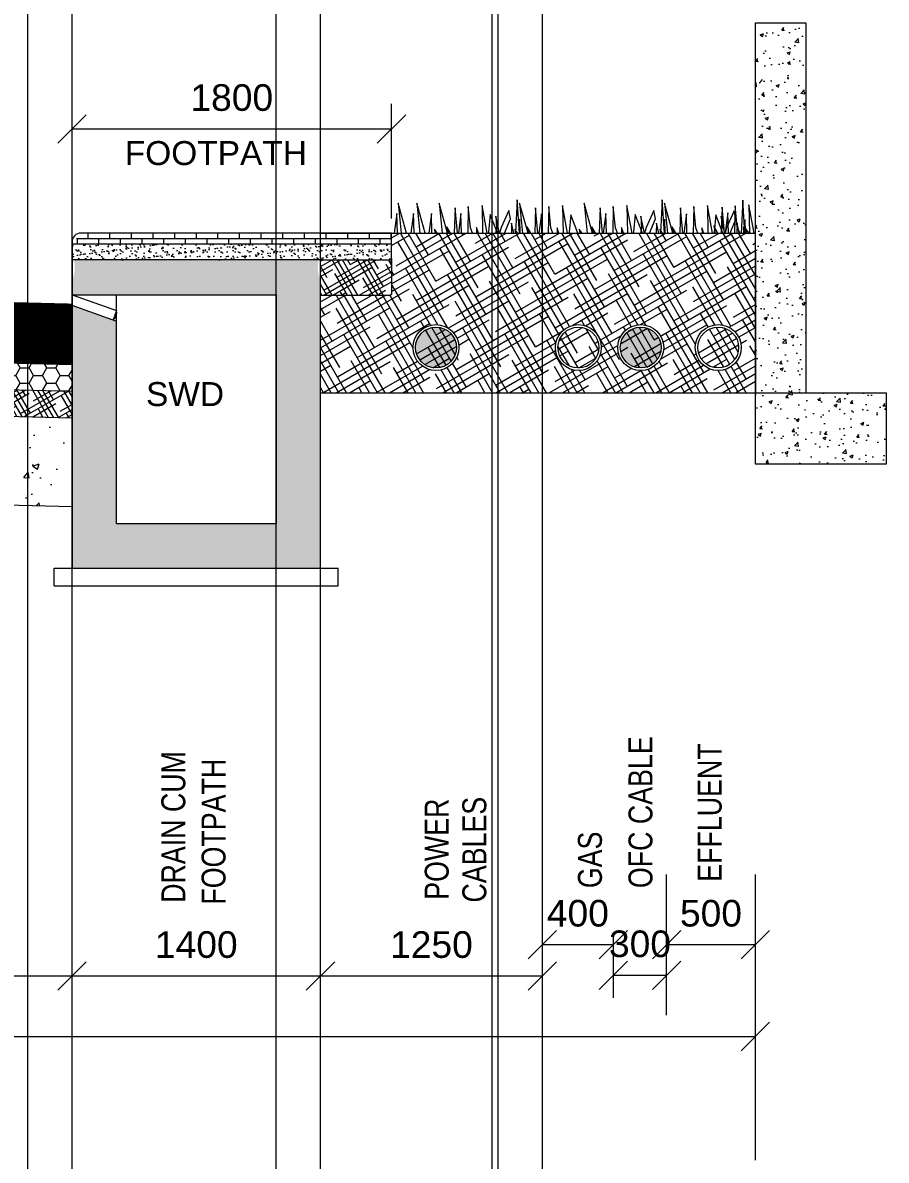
# Model space of a CAD drawing. Header units: inches. Extents: x 1863003 to 1881330, y 133141 to 515800.
# Drawn here: x 1875615 to 1880480, y 507356 to 513764 of the extents above; entities that cross this region are included whole.
import ezdxf

# ---------------------------------------------------------------- set-up
doc = ezdxf.new("R2010")
doc.units = ezdxf.units.IN
doc.header["$MEASUREMENT"] = 0
doc.layers.get('0').update_dxf_attribs({"color": 4, "linetype": 'ELEC_LINE', "lineweight": 13})
doc.layers.get('Defpoints').update_dxf_attribs({"lineweight": 13})
for name, color, linetype, lineweight in [('DIM', 7, 'Continuous', 13), ('DIMEN', 7, 'Continuous', 13), ('HATCH', 252, 'Continuous', 13)]:
    doc.layers.add(name, color=color, linetype=linetype, lineweight=lineweight)
doc.styles.add('ARIAL', font='arial.ttf')
doc.styles.get("Standard").update_dxf_attribs({"font": 'romans.shx'})
doc.linetypes.add('ELEC_LINE', pattern='A,12.7,-5.08,["EL",Standard,S=2.54,R=0,X=-2.54,Y=-1.27],-5.08', length=22.86)
doc.dimstyles.get("Standard").update_dxf_attribs({"dimtxt": 180, "dimasz": 160, "dimexe": 50, "dimexo": 50, "dimgap": 100, "dimtad": 1, "dimdec": 0, "dimzin": 0, "dimdsep": 46, "dimtxsty": 'ARIAL', "dimcen": 0.09, "dimclrd": 256, "dimclre": 256, "dimclrt": 256, "dimadec": 0, "dimazin": 0, "dimtm": 1e-09, "dimtfac": 1, "dimtdec": 0, "dimtofl": 0, "dimtmove": 0, "dimatfit": 3, "dimfxl": 0, "dimtolj": 1, "dimtzin": 0, "dimlwd": 9, "dimlwe": -1, "dimarcsym": 0})

# ---------------------------------------------------------------- blocks, each defined once
blk = doc.blocks.new('_Oblique')
at = {"color": 0, "linetype": 'ByBlock', "lineweight": -2}
blk.add_line((-0.5, -0.5), (0.5, 0.5), dxfattribs=at)
blk = doc.blocks.new('*D5')
at = {"layer": 'Defpoints', "color": 0, "ltscale": 0.02}
for p in [(1878942.303417261, 508397.9752696853), (1878942.303417261, 508221.3381619091), (1879242.303417261, 508221.3381619091)]:
    blk.add_point(p, dxfattribs=at)
at = {"layer": 'DIMEN', "ltscale": 0.02}
for p, q in [((1878942.303417261, 508271.3381619091), (1878942.303417261, 508447.9752696853)), ((1879242.303417261, 508271.3381619091), (1879242.303417261, 508447.9752696853))]:
    blk.add_line(p, q, dxfattribs=at)
at = {"layer": 'DIMEN', "lineweight": 9, "ltscale": 0.02}
blk.add_line((1879242.303417261, 508397.9752696853), (1878942.303417261, 508397.9752696853), dxfattribs=at)
at = {"layer": 'DIMEN', "lineweight": 9, "ltscale": 0.02, "xscale": 160, "yscale": 160, "zscale": 160, "rotation": 180}
blk.add_blockref('_Oblique', (1878942.303417261, 508397.9752696853), dxfattribs=at)
at = {"layer": 'DIMEN', "lineweight": 9, "ltscale": 0.02, "xscale": 160, "yscale": 160, "zscale": 160}
blk.add_blockref('_Oblique', (1879242.303417261, 508397.9752696853), dxfattribs=at)
at = {"layer": 'DIMEN', "ltscale": 0.02, "insert": (1879092.303417261, 508574.6123774616), "char_height": 150, "attachment_point": 5, "style": 'ARIAL'}
blk.add_mtext('\\A1;300', dxfattribs=at)
blk = doc.blocks.new('*D6')
at = {"layer": 'Defpoints', "color": 0, "ltscale": 0.02}
for p in [(1875892.303417261, 508393.672519862), (1875892.303417261, 508393.672519862), (1877292.303417261, 508393.672519862)]:
    blk.add_point(p, dxfattribs=at)
at = {"layer": 'DIMEN', "lineweight": 9, "ltscale": 0.02}
blk.add_line((1877292.303417261, 508393.672519862), (1875892.303417261, 508393.672519862), dxfattribs=at)
at = {"layer": 'DIMEN', "lineweight": 9, "ltscale": 0.02, "xscale": 160, "yscale": 160, "zscale": 160, "rotation": 180}
blk.add_blockref('_Oblique', (1875892.303417261, 508393.672519862), dxfattribs=at)
at = {"layer": 'DIMEN', "lineweight": 9, "ltscale": 0.02, "xscale": 160, "yscale": 160, "zscale": 160}
blk.add_blockref('_Oblique', (1877292.303417261, 508393.672519862), dxfattribs=at)
at = {"layer": 'DIMEN', "ltscale": 0.02, "insert": (1876592.303417261, 508570.2584680202), "char_height": 150, "attachment_point": 5, "style": 'ARIAL'}
blk.add_mtext('\\A1;1400', dxfattribs=at)
blk = doc.blocks.new('*D7')
at = {"layer": 'Defpoints', "color": 0, "ltscale": 0.02}
for p in [(1868892.303417261, 508393.672519862), (1868892.303417261, 508393.672519862), (1875892.303417261, 508393.672519862)]:
    blk.add_point(p, dxfattribs=at)
at = {"layer": 'DIMEN', "lineweight": 9, "ltscale": 0.02}
blk.add_line((1875892.303417261, 508393.672519862), (1868892.303417261, 508393.672519862), dxfattribs=at)
at = {"layer": 'DIMEN', "lineweight": 9, "ltscale": 0.02, "xscale": 160, "yscale": 160, "zscale": 160, "rotation": 180}
blk.add_blockref('_Oblique', (1868892.303417261, 508393.672519862), dxfattribs=at)
at = {"layer": 'DIMEN', "lineweight": 9, "ltscale": 0.02, "xscale": 160, "yscale": 160, "zscale": 160}
blk.add_blockref('_Oblique', (1875892.303417261, 508393.672519862), dxfattribs=at)
at = {"layer": 'DIMEN', "ltscale": 0.02, "insert": (1872392.303417261, 508570.2584680202), "char_height": 150, "attachment_point": 5, "style": 'ARIAL'}
blk.add_mtext('\\A1;7000', dxfattribs=at)
blk = doc.blocks.new('*D9')
at = {"layer": 'Defpoints', "color": 0, "ltscale": 0.02}
for p in [(1879742.303417261, 508053.3929292508), (1863742.303417261, 507875.7837887324), (1879742.303417261, 507875.7837887324)]:
    blk.add_point(p, dxfattribs=at)
at = {"layer": 'DIMEN', "ltscale": 0.02}
for p, q in [((1863742.303417261, 507925.7837887324), (1863742.303417261, 508103.3929292508)), ((1879742.303417261, 507925.7837887324), (1879742.303417261, 508103.3929292508))]:
    blk.add_line(p, q, dxfattribs=at)
at = {"layer": 'DIMEN', "lineweight": 9, "ltscale": 0.02}
blk.add_line((1863742.303417261, 508053.3929292508), (1879742.303417261, 508053.3929292508), dxfattribs=at)
at = {"layer": 'DIMEN', "lineweight": 9, "ltscale": 0.02, "xscale": 160, "yscale": 160, "zscale": 160, "rotation": 180}
blk.add_blockref('_Oblique', (1863742.303417261, 508053.3929292508), dxfattribs=at)
at = {"layer": 'DIMEN', "lineweight": 9, "ltscale": 0.02, "xscale": 160, "yscale": 160, "zscale": 160}
blk.add_blockref('_Oblique', (1879742.303417261, 508053.3929292508), dxfattribs=at)
at = {"layer": 'DIMEN', "ltscale": 0.02, "insert": (1872392.303417261, 508231.0020697692), "char_height": 150, "attachment_point": 5, "style": 'ARIAL'}
blk.add_mtext('\\A1;16000 ROW', dxfattribs=at)
blk = doc.blocks.new('*D12')
at = {"layer": 'Defpoints', "color": 0, "ltscale": 0.02}
for p in [(1878542.303417261, 508570.2584680202), (1878542.303417261, 508393.672519862), (1878942.303417261, 508393.672519862)]:
    blk.add_point(p, dxfattribs=at)
at = {"layer": 'DIMEN', "ltscale": 0.02}
for p, q in [((1878542.303417261, 508443.672519862), (1878542.303417261, 508620.2584680202)), ((1878942.303417261, 508443.672519862), (1878942.303417261, 508620.2584680202))]:
    blk.add_line(p, q, dxfattribs=at)
at = {"layer": 'DIMEN', "lineweight": 9, "ltscale": 0.02}
blk.add_line((1878942.303417261, 508570.2584680202), (1878542.303417261, 508570.2584680202), dxfattribs=at)
at = {"layer": 'DIMEN', "lineweight": 9, "ltscale": 0.02, "xscale": 160, "yscale": 160, "zscale": 160, "rotation": 180}
blk.add_blockref('_Oblique', (1878542.303417261, 508570.2584680202), dxfattribs=at)
at = {"layer": 'DIMEN', "lineweight": 9, "ltscale": 0.02, "xscale": 160, "yscale": 160, "zscale": 160}
blk.add_blockref('_Oblique', (1878942.303417261, 508570.2584680202), dxfattribs=at)
at = {"layer": 'DIMEN', "ltscale": 0.02, "insert": (1878742.303417261, 508746.8444161784), "char_height": 150, "attachment_point": 5, "style": 'ARIAL'}
blk.add_mtext('\\A1;400', dxfattribs=at)
blk = doc.blocks.new('*D13')
at = {"layer": 'Defpoints', "color": 0, "ltscale": 0.02}
for p in [(1877292.303417261, 508393.672519862), (1877292.303417261, 508393.672519862), (1878542.303417261, 508393.672519862)]:
    blk.add_point(p, dxfattribs=at)
at = {"layer": 'DIMEN', "lineweight": 9, "ltscale": 0.02}
blk.add_line((1878542.303417261, 508393.672519862), (1877292.303417261, 508393.672519862), dxfattribs=at)
at = {"layer": 'DIMEN', "lineweight": 9, "ltscale": 0.02, "xscale": 160, "yscale": 160, "zscale": 160, "rotation": 180}
blk.add_blockref('_Oblique', (1877292.303417261, 508393.672519862), dxfattribs=at)
at = {"layer": 'DIMEN', "lineweight": 9, "ltscale": 0.02, "xscale": 160, "yscale": 160, "zscale": 160}
blk.add_blockref('_Oblique', (1878542.303417261, 508393.672519862), dxfattribs=at)
at = {"layer": 'DIMEN', "ltscale": 0.02, "insert": (1877917.303417261, 508570.2584680202), "char_height": 150, "attachment_point": 5, "style": 'ARIAL'}
blk.add_mtext('\\A1;1250', dxfattribs=at)
blk = doc.blocks.new('*D15')
at = {"layer": 'Defpoints', "color": 0, "ltscale": 0.02}
for p in [(1879242.303417261, 508570.2584680202), (1879242.303417261, 508393.672519862), (1879742.303417261, 508393.672519862)]:
    blk.add_point(p, dxfattribs=at)
at = {"layer": 'DIMEN', "ltscale": 0.02}
for p, q in [((1879242.303417261, 508443.672519862), (1879242.303417261, 508620.2584680202)), ((1879742.303417261, 508443.672519862), (1879742.303417261, 508620.2584680202))]:
    blk.add_line(p, q, dxfattribs=at)
at = {"layer": 'DIMEN', "lineweight": 9, "ltscale": 0.02}
blk.add_line((1879742.303417261, 508570.2584680202), (1879242.303417261, 508570.2584680202), dxfattribs=at)
at = {"layer": 'DIMEN', "lineweight": 9, "ltscale": 0.02, "xscale": 160, "yscale": 160, "zscale": 160, "rotation": 180}
blk.add_blockref('_Oblique', (1879242.303417261, 508570.2584680202), dxfattribs=at)
at = {"layer": 'DIMEN', "lineweight": 9, "ltscale": 0.02, "xscale": 160, "yscale": 160, "zscale": 160}
blk.add_blockref('_Oblique', (1879742.303417261, 508570.2584680202), dxfattribs=at)
at = {"layer": 'DIMEN', "ltscale": 0.02, "insert": (1879492.303417261, 508746.8444161784), "char_height": 150, "attachment_point": 5, "style": 'ARIAL'}
blk.add_mtext('\\A1;500', dxfattribs=at)
blk = doc.blocks.new('*D299')
at = {"layer": 'Defpoints', "color": 0, "ltscale": 0.02}
for p in [(1875892.303417261, 513165.2333109918), (1875892.303417261, 513064.5836948311), (1877692.303417261, 513064.5836948311)]:
    blk.add_point(p, dxfattribs=at)
at = {"layer": 'DIMEN', "ltscale": 0.02}
for p, q in [((1875892.303417261, 513114.5836948311), (1875892.303417261, 513215.2333109918)), ((1877692.303417261, 513114.5836948311), (1877692.303417261, 513215.2333109918))]:
    blk.add_line(p, q, dxfattribs=at)
at = {"layer": 'DIMEN', "lineweight": 9, "ltscale": 0.02}
blk.add_line((1877692.303417261, 513165.2333109918), (1875892.303417261, 513165.2333109918), dxfattribs=at)
at = {"layer": 'DIMEN', "lineweight": 9, "ltscale": 0.02, "xscale": 160, "yscale": 160, "zscale": 160, "rotation": 180}
blk.add_blockref('_Oblique', (1875892.303417261, 513165.2333109918), dxfattribs=at)
at = {"layer": 'DIMEN', "lineweight": 9, "ltscale": 0.02, "xscale": 160, "yscale": 160, "zscale": 160}
blk.add_blockref('_Oblique', (1877692.303417261, 513165.2333109918), dxfattribs=at)
at = {"layer": 'DIMEN', "ltscale": 0.02, "insert": (1876792.303417261, 513341.81925915), "char_height": 150, "attachment_point": 5, "style": 'ARIAL'}
blk.add_mtext('\\A1;1800', dxfattribs=at)

msp = doc.modelspace()

# ---------------------------------------------------------------- hatches: boundary and pattern name
at = {"layer": 'DIM', "linetype": 'Continuous'}
h = msp.add_hatch(dxfattribs=at)
h.set_pattern_fill('AR-CONC')
h.set_pattern_definition([(49.99999999999999, (250, 150), (182.184668996004, -15.93908553890309), [19.05, -209.55]), (355, (250, 150), (-35.24342142496934, 191.0568452390351), [15.24, -167.64058417]), (100.4514447, (265.1820070000831, 148.6717465000111), (146.9412470903533, 175.1177519121951), [16.19000879999999, -178.0902445999999]), (46.18420000000001, (250, 200.7999999999884), (271.0790408921299, -42.04232793272715), [28.575, -314.325]), (96.63555760999992, (272.5899000000209, 197.2964999999967), (237.404134051503, 247.4261245977215), [24.28502314, -267.13560816]), (351.1841511700001, (250, 200.7999999999884), (237.404134064977, 247.4261245855326), [22.85996707, -251.45973192]), (21, (275.3999999999069, 188.0999999999767), (151.6143912691325, -102.2651981870876), [19.05, -209.55]), (326.0000000000001, (275.3999999999069, 188.0999999999767), (61.80202834764707, 184.1879661223193), [15.24, -167.64]), (71.45144499999999, (288.0345326000825, 179.5779000999755), (213.4164192787161, 81.92276888590524), [16.1900088, -178.0899376]), (37.50000000000001, (250, 150), (3.088603250591817, 84.55503887315311), [0, -165.608, 0, -170.18, 0, -168.275]), (7.499999999999999, (250, 150), (66.81966251030575, 100.1805748181195), [0, -97.02799999999999, 0, -161.798, 0, -64.135]), (327.5, (193.3580000000075, 150), (135.5905951668714, -5.728743992673444), [0, -63.5, 0, -198.12, 0, -262.89]), (317.5, (167.9580000001006, 150), (148.129181386018, 25.42649103333303), [0, -82.55, 0, -131.572, 0, -186.69])])
h.paths.add_polyline_path([(1880026.77256499, 513764.1434997914), (1879742.303417261, 513764.1434997914), (1879742.303417261, 512635.4105826352), (1879748.777303586, 512705.7208952056), (1879742.303417261, 512483.6611434369), (1879742.303417261, 511680.1554934271), (1880026.77256499, 511680.1554934271)])
h.paths.add_polyline_path([(1880479.828695668, 511680.1554934271), (1879742.303417261, 511680.1554934271), (1879742.303417261, 511277.7332977462), (1880479.828695668, 511277.7332977462)])
h = msp.add_hatch(dxfattribs=at)
h.set_pattern_fill('AR-BRSTD', scale=0.6)
h.set_pattern_definition([(0, (0, 257.6104817728628), (0, 40.64508), []), (90, (0, 257.6104817728628), (-60.95999999999999, 40.64508), [40.64508, -40.64508])])
h.paths.add_polyline_path([(1875892.303417261, 512519.2480291345), (1875942.303417261, 512579.2480291345), (1877692.303417261, 512579.2480291345), (1877692.303417261, 512519.2480291345)])
at = {"layer": 'DIM', "linetype": 'Continuous', "ltscale": 0.02}
h = msp.add_hatch(dxfattribs=at)
h.set_pattern_fill('HOUND', color=31, scale=600, angle=30, style=0)
h.set_pattern_definition([(29.99999999999999, (0, 0), (111.1538105676658, 107.4759526419164), [600, -300]), (120, (0, 0), (42.52404735808353, -148.6538105676658), [599.9999999999999, -299.9999999999999])])
h.paths.add_polyline_path([(1879742.303417261, 512579.2480291345), (1879571.63528039, 512579.2480291345), (1879571.075104623, 512577.2134934474), (1879570.639627439, 512579.2480291345), (1879117.999506459, 512579.2480291345), (1879117.782690672, 512578.4605629783), (1879117.614139416, 512579.2480291345), (1878301.19825132, 512579.2480291345), (1878300.981435532, 512578.4605629783), (1878300.812884276, 512579.2480291345), (1877692.303417261, 512579.2480291345), (1877692.303417261, 512436.8585109074), (1877692.303417261, 512237.8399430318, -0.4142135623730951), (1877682.303417261, 512227.8399430318), (1877292.303417261, 512227.8399430318), (1877292.303417261, 511680.1554934271), (1879742.303417261, 511680.1554934271)])
h.paths.add_polyline_path([(1878874.481868698, 511934.5512098215, -1), (1878616.041075208, 511934.5512098215, -1)], flags=16)
h.paths.add_polyline_path([(1878860.477804781, 511934.5512098215, -1), (1878630.045139126, 511934.5512098215, -1)], flags=0)
h.paths.add_polyline_path([(1878072.045443517, 511934.5512098215, -1), (1877813.604650027, 511934.5512098215, -1)], flags=16)
h.paths.add_polyline_path([(1878058.0413796, 511934.5512098215, -1), (1877827.608713944, 511934.5512098215, -1)], flags=0)
h.paths.add_polyline_path([(1879225.815088926, 511934.5512098215, -1), (1878967.374295436, 511934.5512098215, -1)], flags=16)
h.paths.add_polyline_path([(1879211.811025009, 511934.5512098215, -1), (1878981.378359353, 511934.5512098215, -1)], flags=0)
h.paths.add_polyline_path([(1879662.209458101, 511934.5512098215, -1), (1879403.768664612, 511934.5512098215, -1)], flags=16)
h.paths.add_polyline_path([(1879648.205394184, 511934.5512098215, -1), (1879417.772728529, 511934.5512098215, -1)], flags=0)
at = {"layer": 'DIM', "linetype": 'Continuous'}
h = msp.add_hatch(dxfattribs=at)
h.set_pattern_fill('AR-SAND')
h.set_pattern_definition([(37.50000000000001, (0, 257.6104817728628), (-1.600031295984046, 48.94132373293424), [0, -38.608, 0, -43.18, 0, -41.275]), (7.499999999999999, (0, 257.6104817728628), (44.95232831380027, 71.68251005683543), [0, -20.828, 0, -34.798, 0, -13.335]), (327.5, (-31.24200000008568, 257.6104817728628), (79.0992370241458, 0.1437184678545762), [0, -12.7, 0, -45.72, 0, -59.69]), (317.5, (-31.24200000008568, 257.6104817728628), (76.35564524722972, 22.29293232572163), [0, -6.35, 0, -29.972, 0, -34.29])])
h.paths.add_polyline_path([(1875892.303417261, 512429.2480291345), (1875892.303417261, 512519.2480291345), (1877692.303417261, 512519.2480291345), (1877692.303417261, 512429.2480291345)])
h = msp.add_hatch(dxfattribs=at)
h.set_pattern_fill('AR-CONC', scale=10)
h.set_pattern_definition([(49.99999999999999, (0, 0), (71.72601826007535, -6.275213498259511), [7.5, -82.5]), (355, (0, 0), (-13.8751333613, 75.21921337000119), [6, -66]), (100.45144446, (5.9771681, -0.522934400010854), (57.8508846727112, 68.94399909686294), [6.374019199999995, -70.11421119999993]), (46.18420000000001, (0, 20), (106.7241330671572, -16.55192807930765), [11.25, -123.75]), (96.63563549, (8.8936745, 18.62066929996945), (93.46619456742283, 97.41186007745505), [9.5610342, -105.171376]), (351.1841639899999, (0, 20), (93.46619450547732, 97.41186002699902), [9, -99.0000001]), (21, (10, 15), (59.69070521184616, -40.26188906653388), [7.5, -82.5]), (326.0000000000001, (10, 15), (24.33153319215817, 72.5150045046853), [6, -66]), (71.45144474, (14.9742254, 11.64484259998426), (84.02223767299711, 32.25311528063538), [6.374019000000001, -70.1142112]), (37.50000000000001, (0, 0), (1.215985531729067, 33.28938538313115), [0, -65.19999999999999, 0, -67, 0, -66.25]), (7.499999999999999, (0, 0), (26.30695374421486, 39.44117118823603), [0, -38.2, 0, -63.7, 0, -25.25]), (327.5, (-22.3, 0), (53.3822436172409, -2.255487173437976), [0, -25, 0, -78, 0, -103.5]), (317.5, (-32.3, 0), (58.31861693423862, 10.01049823323177), [0, -32.5, 0, -51.8, 0, -73.5])])
edge = h.paths.add_edge_path()
edge.add_line((1876142.303417261, 512083.4015726307), (1875892.303417261, 512171.6375473617))
edge.add_line((1875892.303417261, 512171.6375473617), (1875892.303417261, 510692.0994949792))
edge.add_line((1875892.303417261, 510692.0994949792), (1877292.303417261, 510692.0994949792))
edge.add_line((1877292.303417261, 510692.0994949792), (1877292.303417261, 512311.6375473617))
edge.add_arc((1877459.64968594, 512385.0967770836), 182.7594924270713, 166.0201188885562, 203.6998144573978, ccw=False)
edge.add_line((1877282.303417261, 512429.2480291345), (1875902.303417261, 512429.2480291345))
edge.add_arc((1875724.957148584, 512385.0967770827), 182.7594924245774, -23.699814457440596, 13.979881111921088, ccw=False)
edge.add_line((1875892.303417261, 512311.6375473617), (1875892.303417261, 512231.711590686))
edge.add_line((1875892.303417261, 512231.711590686), (1877042.303417261, 512231.711590686))
edge.add_line((1877042.303417261, 512231.711590686), (1877042.303417261, 510942.0994949792))
edge.add_line((1877042.303417261, 510942.0994949792), (1876142.303417261, 510942.0994949792))
edge.add_line((1876142.303417261, 510942.0994949792), (1876142.303417261, 512083.4015726307))
edge = h.paths.add_edge_path()
edge.add_line((1868892.303417261, 512171.6375473617), (1868642.303417261, 512083.4015726307))
edge.add_line((1868642.303417261, 512083.4015726307), (1868642.303417261, 510942.0994949792))
edge.add_line((1868642.303417261, 510942.0994949792), (1867742.303417261, 510942.0994949792))
edge.add_line((1867742.303417261, 510942.0994949792), (1867742.303417261, 512231.711590686))
edge.add_line((1867742.303417261, 512231.711590686), (1868892.303417261, 512231.711590686))
edge.add_line((1868892.303417261, 512231.711590686), (1868892.303417261, 512311.6375473617))
edge.add_arc((1869099.940649027, 512401.7858404347), 226.3623969641322, 164.0402062105401, 203.4686763534831, ccw=False)
edge.add_line((1868882.303417261, 512464.0270655888), (1867502.303417261, 512464.0270655888))
edge.add_arc((1867284.666185495, 512401.7858404347), 226.3623969641368, -23.46867635348309, 15.959793789459923, ccw=False)
edge.add_line((1867492.303417261, 512311.6375473617), (1867492.303417261, 510692.0994949792))
edge.add_line((1867492.303417261, 510692.0994949792), (1868892.303417261, 510692.0994949792))
edge.add_line((1868892.303417261, 510692.0994949792), (1868892.303417261, 512171.6375473617))
at = {"layer": 'DIM', "linetype": 'Continuous', "ltscale": 0.02}
h = msp.add_hatch(dxfattribs=at)
h.set_pattern_fill('HOUND', color=130, scale=400, angle=30, style=0)
h.set_pattern_definition([(29.99999999999999, (0, 257.6104817728628), (74.10254037844388, 71.65063509461096), [400, -200]), (120, (0, 257.6104817728628), (28.34936490538902, -99.10254037844388), [399.9999999999995, -199.9999999999998])])
h.paths.add_polyline_path([(1877292.303417261, 512229.2480291346), (1877292.303417261, 512429.2480291345), (1877692.303417261, 512429.2480291345), (1877692.303417261, 512400.4108988639), (1877692.303417261, 512229.2480291345)])
at = {"layer": 'DIM', "linetype": 'Continuous'}
h = msp.add_hatch(color=7, dxfattribs=at)
h.dxf.hatch_style = 1
h.paths.add_polyline_path([(1877827.608713944, 511934.5512098215, 1), (1878058.0413796, 511934.5512098215, 1)])
h = msp.add_hatch(color=7, dxfattribs=at)
h.dxf.hatch_style = 1
h.paths.add_polyline_path([(1878981.378359353, 511934.5512098215, 1), (1879211.811025009, 511934.5512098215, 1)])
at = {"layer": 'DIM', "linetype": 'Continuous', "ltscale": 0.02}
h = msp.add_hatch(dxfattribs=at)
h.set_pattern_fill('HONEY', color=31, scale=400, style=0)
h.set_pattern_definition([(0, (0, 0), (75, 43.30127018922193), [50, -100]), (120, (0, 0), (-74.99999999999997, 43.30127018922194), [49.99999999999999, -99.99999999999999]), (59.99999999999999, (0, 0), (1.665334536937735e-14, 86.60254037844388), [-100, 50])])
h.paths.add_polyline_path([(1872392.303417261, 511926.67488639), (1872392.303417261, 511776.6279831757), (1875892.303417261, 511689.0948119679), (1875892.303417261, 511839.1417151822)])
h = msp.add_hatch(dxfattribs=at)
h.set_pattern_fill('HOUND', color=130, scale=400, angle=30, style=0)
h.set_pattern_definition([(29.99999999999999, (0, 0), (74.10254037844388, 71.65063509461096), [400, -200]), (120, (0, 0), (28.34936490538902, -99.10254037844388), [399.9999999999999, -200])])
h.paths.add_polyline_path([(1872392.303417261, 511776.6279831757), (1872392.303417261, 511626.5810799614), (1875892.303417261, 511539.0479087536), (1875892.303417261, 511689.0948119679)])
h = msp.add_hatch(dxfattribs=at)
h.set_pattern_fill('AR-CONC', scale=50, style=0)
h.set_pattern_definition([(49.99999999999999, (0, 0), (358.6300913003767, -31.37606749129755), [37.5, -412.5]), (355, (0, 0), (-69.3756668065, 376.0960668500059), [30, -330]), (100.45144446, (29.8858405, -2.614672), (289.254423363556, 344.7199954843147), [31.87009599999999, -350.5710559999999]), (46.18420000000001, (0, 100), (533.6206653357862, -82.75964039653827), [56.25, -618.75]), (96.63563549, (44.4683725, 93.1033465), (467.3309728371142, 487.0593003872752), [47.805171, -525.8568799999999]), (351.1841639899999, (0, 100), (467.3309725273866, 487.0593001349951), [45, -495.0000004999999]), (21, (50, 75), (298.4535260592309, -201.3094453326694), [37.5, -412.5]), (326.0000000000001, (50, 75), (121.6576659607909, 362.5750225234265), [30, -330]), (71.45144474, (74.871127, 58.22421300000001), (420.1111883649855, 161.2655764031769), [31.870095, -350.571056]), (37.50000000000001, (0, 0), (6.079927658645334, 166.4469269156558), [0, -326, 0, -335, 0, -331.25]), (7.499999999999999, (0, 0), (131.5347687210743, 197.2058559411801), [0, -191, 0, -318.5, 0, -126.25]), (327.5, (-111.5, 0), (266.9112180862045, -11.27743586718988), [0, -125, 0, -390, 0, -517.5]), (317.5, (-161.5, 0), (291.5930846711931, 50.05249116615887), [0, -162.5, 0, -259, 0, -367.5])])
h.paths.add_polyline_path([(1875892.303417261, 511539.0479087536), (1872392.303417261, 511626.5810799614), (1872392.303417261, 511126.4247359139), (1875892.303417261, 511038.891564706)])
at = {"layer": 'HATCH', "linetype": 'Continuous', "ltscale": 0.02}
h = msp.add_hatch(dxfattribs=at)
h.set_pattern_fill('ANSI31', color=141, scale=10)
h.set_pattern_definition([(45, (0, 0), (-0.8838834764831844, 0.8838834764831844), [])])
h.paths.add_polyline_path([(1875892.303417261, 512171.6375473617), (1875892.303417261, 512179.2480291345), (1872392.303417261, 512266.7812003424), (1872392.303417261, 511926.67488639), (1875892.303417261, 511839.1417151822)])

# ---------------------------------------------------------------- linework, layer by layer
at = {"color": 7, "linetype": 'Continuous', "ltscale": 0.02}
msp.add_line((1877292.303417261, 510692.0994949792), (1877292.303417261, 512429.2480291345), dxfattribs=at)
at = {"color": 8, "linetype": 'Continuous', "ltscale": 0.02}
for p in [(1875642.303417261, 502880.9297705453), (1875642.303417261, 502880.9297705453), (1875892.303417261, 502880.9297705453), (1877042.303417261, 502880.9297705453), (1877292.303417261, 500369.9108982697), (1878259.153346671, 500590.1132772009), (1878293.434488517, 500590.1132772009), (1878542.303417261, 500369.9108982697)]:
    msp.add_xline(p, (0, 1), dxfattribs=at)
at = {"color": 66, "linetype": 'Continuous', "lineweight": 9, "ltscale": 0.25, "flags": 128}
for points in [[(1878413.642767376, 512579.2480291345), (1878401.130326773, 512766.877620425), (1878391.484261379, 512579.2480291345)], [(1879230.444022516, 512579.2480291345), (1879217.931581912, 512766.877620425), (1879208.285516519, 512579.2480291345)], [(1879683.653273235, 512579.2480291345), (1879671.223995864, 512765.6305508941), (1879661.642042502, 512579.2480291345)], [(1877777.136856027, 512579.2480291345), (1877729.116682534, 512748.2768719529), (1877746.574730628, 512579.2480291345)], [(1877882.129956034, 512579.2480291345), (1877834.109782541, 512748.2768719529), (1877851.567830635, 512579.2480291345)], [(1878008.368247645, 512579.2480291345), (1877960.348074152, 512748.2768719529), (1877977.806122247, 512579.2480291345)], [(1878064.037262787, 512579.2480291345), (1878050.776057751, 512722.1554343615), (1878045.873023193, 512579.2480291345)], [(1878148.923933035, 512579.2480291345), (1878136.602305377, 512609.7380019042), (1878124.933122354, 512729.4171763451), (1878121.89309788, 512579.2480291345)], [(1878231.499428986, 512579.2480291345), (1878202.262024213, 512735.2721592305), (1878205.324443927, 512579.2480291345)], [(1878329.563178582, 512579.2480291345), (1878362.457376559, 512659.593883874), (1878352.559486648, 512706.4518855648), (1878309.631634673, 512609.8777357719), (1878300.981435532, 512578.4605629783), (1878280.267745235, 512675.2342716564), (1878283.339454892, 512607.9025412245), (1878278.634929145, 512579.2480291345)], [(1878461.306375936, 512579.2480291345), (1878413.640488104, 512747.029802422), (1878430.96973333, 512579.2480291345)], [(1878517.21395394, 512579.2480291345), (1878504.068471703, 512720.9083648305), (1878499.208223066, 512579.2480291345)], [(1878601.712380436, 512579.2480291345), (1878589.894719329, 512608.4909323733), (1878578.225536305, 512728.1701068141), (1878575.21075751, 512579.2480291345)], [(1878684.558154234, 512579.2480291345), (1878655.554438165, 512734.0250896995), (1878658.592380573, 512579.2480291345)], [(1878825.169502785, 512579.2480291345), (1878777.149329292, 512748.2768719529), (1878794.607377387, 512579.2480291345)], [(1878880.838517926, 512579.2480291345), (1878867.577312891, 512722.1554343615), (1878862.674278332, 512579.2480291345)], [(1878965.725188175, 512579.2480291345), (1878953.403560517, 512609.7380019042), (1878941.734377494, 512729.4171763451), (1878938.69435302, 512579.2480291345)], [(1879048.300684126, 512579.2480291345), (1879019.063279353, 512735.2721592305), (1879022.125699066, 512579.2480291345)], [(1879146.364433722, 512579.2480291345), (1879179.258631699, 512659.593883874), (1879169.360741788, 512706.4518855648), (1879126.432889813, 512609.8777357719), (1879117.782690672, 512578.4605629783), (1879097.069000375, 512675.2342716564), (1879100.140710032, 512607.9025412245), (1879095.436184285, 512579.2480291345)], [(1879278.107631076, 512579.2480291345), (1879230.441743244, 512747.029802422), (1879247.77098847, 512579.2480291345)], [(1879334.01520908, 512579.2480291345), (1879320.869726843, 512720.9083648305), (1879316.009478206, 512579.2480291345)], [(1879418.513635576, 512579.2480291345), (1879406.695974468, 512608.4909323733), (1879395.026791445, 512728.1701068141), (1879392.012012649, 512579.2480291345)], [(1879501.359409374, 512579.2480291345), (1879472.355693305, 512734.0250896995), (1879475.393635712, 512579.2480291345)], [(1879600.167407331, 512579.2480291346), (1879632.551045651, 512658.3468143431), (1879622.653155739, 512705.2048160338), (1879579.725303765, 512608.630666241), (1879571.075104623, 512577.2134934474), (1879550.361414327, 512673.9872021254), (1879553.433123984, 512606.6554716935), (1879548.933343329, 512579.2480291345)], [(1879568.306073292, 512579.2480291345), (1879554.675953309, 512726.1309914729), (1879549.636520683, 512579.2480291345)], [(1879590.418751006, 512579.2480291345), (1879587.235078809, 512692.7185013266), (1879572.264569168, 512579.2480291345)], [(1879654.430433323, 512579.2480291345), (1879640.502200934, 512613.7135590157), (1879628.833017912, 512733.3927334565), (1879625.712512253, 512579.2480291345)], [(1879736.144305287, 512579.2480291345), (1879706.161919771, 512739.2477163419), (1879709.302371161, 512579.2480291345)], [(1877725.184463382, 512579.2480291345), (1877722.112334482, 512688.7429442152), (1877707.666332362, 512579.2480291345)], [(1877819.554967587, 512579.2480291345), (1877816.482838687, 512688.7429442152), (1877802.036836567, 512579.2480291345)], [(1877920.171649109, 512579.2480291345), (1877917.099520209, 512688.7429442152), (1877902.65351809, 512579.2480291345)], [(1878086.407312151, 512579.2480291345), (1878083.335183252, 512688.7429442152), (1878068.889181132, 512579.2480291345)], [(1878289.900195207, 512579.2480291345), (1878248.838429986, 512683.8816054935), (1878239.311288993, 512586.5040230855), (1878238.888006864, 512579.2480291345)], [(1878381.608232889, 512579.2480291345), (1878369.08905123, 512635.8989232566), (1878367.480076646, 512579.2480291345)], [(1878411.325558355, 512613.9956051931), (1878412.835811407, 512656.7769235024), (1878414.959427241, 512579.2480291345)], [(1878539.664736731, 512579.2480291345), (1878536.627597203, 512687.4958746843), (1878522.346124816, 512579.2480291345)], [(1878742.703216766, 512579.2480291345), (1878702.130843938, 512682.6345359626), (1878692.603702945, 512585.2569535545), (1878692.253169257, 512579.2480291345)], [(1878903.208567291, 512579.2480291345), (1878900.136438391, 512688.7429442152), (1878885.690436272, 512579.2480291345)], [(1879106.701450347, 512579.2480291345), (1879065.639685126, 512683.8816054935), (1879056.112544133, 512586.5040230855), (1879055.689262004, 512579.2480291345)], [(1879198.409488028, 512579.2480291345), (1879185.89030637, 512635.8989232566), (1879184.281331786, 512579.2480291345)], [(1879228.126813495, 512613.9956051931), (1879229.637066547, 512656.7769235024), (1879231.760682381, 512579.2480291345)], [(1879356.465991871, 512579.2480291345), (1879353.428852343, 512687.4958746843), (1879339.147379956, 512579.2480291345)], [(1879559.504471906, 512579.2480291345), (1879518.932099078, 512682.6345359626), (1879509.404958085, 512585.2569535545), (1879509.054424396, 512579.2480291345)], [(1879651.426314273, 512579.2480291345), (1879639.182720322, 512634.6518537257), (1879637.609164475, 512579.2480291345)], [(1879681.419227447, 512612.7485356622), (1879682.929480498, 512655.5298539714), (1879685.018937499, 512579.2480291345)], [(1877949.786264418, 512579.2480291345), (1877933.655832394, 512602.0309287884), (1877937.03711716, 512579.2480291345)], [(1878025.488092993, 512579.2480291345), (1878003.658470739, 512615.3056460634), (1878011.251628817, 512579.2480291345)], [(1878182.120581787, 512579.2480291345), (1878171.485999784, 512610.5536860724), (1878171.633886549, 512579.2480291345)], [(1878402.195745529, 512579.2480291345), (1878386.948246345, 512600.7838592574), (1878390.144449438, 512579.2480291345)], [(1878478.025519259, 512579.2480291345), (1878456.950884691, 512614.0585765325), (1878464.281429848, 512579.2480291345)], [(1878634.989364214, 512579.2480291345), (1878624.778413736, 512609.3066165415), (1878624.920409391, 512579.2480291345)], [(1878766.587519557, 512579.2480291345), (1878750.457087533, 512602.0309287884), (1878753.8383723, 512579.2480291345)], [(1878842.289348133, 512579.2480291345), (1878820.459725878, 512615.3056460634), (1878828.052883957, 512579.2480291345)], [(1878998.921836927, 512579.2480291345), (1878988.287254924, 512610.5536860724), (1878988.435141689, 512579.2480291345)], [(1879218.997000669, 512579.2480291345), (1879203.749501485, 512600.7838592574), (1879206.945704577, 512579.2480291345)], [(1879294.826774398, 512579.2480291345), (1879273.75213983, 512614.0585765325), (1879281.082684988, 512579.2480291345)], [(1879451.790619354, 512579.2480291345), (1879441.579668876, 512609.3066165415), (1879441.72166453, 512579.2480291345)], [(1879531.79482842, 512579.2480291345), (1879507.558366296, 512619.2812031748), (1879515.98871319, 512579.2480291345)], [(1879687.370980488, 512579.2480291345), (1879675.385895342, 512614.5292431838), (1879675.552562492, 512579.2480291345)], [(1879706.500878677, 512579.2480291344), (1879687.555727951, 512606.0064858997), (1879691.527038171, 512579.2480291345)]]:
    msp.add_lwpolyline(points, dxfattribs=at)
at = {"color": 7, "linetype": 'Continuous', "ltscale": 0.02}
msp.add_lwpolyline([(1877692.303417261, 512579.2480291345), (1875942.303417261, 512579.2480291345, 0.4142135623730951), (1875892.303417261, 512529.2480291345), (1875892.303417261, 510692.0994949792)], format="xyb", dxfattribs=at)
for points in [[(1877692.303417261, 512436.8585109074), (1877692.303417261, 512579.2480291345)], [(1877292.303417261, 512429.2480291345), (1875892.303417261, 512429.2480291345)], [(1875892.303417261, 512231.711590686), (1877042.303417261, 512231.711590686)], [(1877042.303417261, 512231.711590686), (1877042.303417261, 510942.0994949792), (1876142.303417261, 510942.0994949792), (1876142.303417261, 512231.711590686)], [(1875792.303417261, 510592.0994949792), (1875792.303417261, 510692.0994949792)], [(1875792.303417261, 510692.0994949792), (1877392.303417261, 510692.0994949792)], [(1877392.303417261, 510592.0994949792), (1877392.303417261, 510692.0994949792)], [(1875792.303417261, 510592.0994949792), (1877392.303417261, 510592.0994949792)]]:
    msp.add_lwpolyline(points, dxfattribs=at)
at = {"color": 6, "linetype": 'Continuous', "ltscale": 0.02}
for points in [[(1872392.303417261, 512266.7812003424), (1875892.303417261, 512179.2480291345)], [(1872392.303417261, 511926.67488639), (1875892.303417261, 511839.1417151822)], [(1872392.303417261, 511776.6279831757), (1875892.303417261, 511689.0948119679)], [(1872392.303417261, 511626.5810799614), (1875892.303417261, 511539.0479087536)], [(1872379.802587377, 511126.7373751374), (1875892.303417261, 511038.891564706), (1875892.303417261, 511121.6375473617)]]:
    msp.add_lwpolyline(points, dxfattribs=at)
at = {"color": 8, "linetype": 'Continuous', "ltscale": 0.02}
for points in [[(1875892.303417261, 508173.4701409307), (1875892.303417261, 508965.8300324576)], [(1877292.303417261, 508173.4701409307), (1877292.303417261, 508965.8300324576)], [(1878542.303417261, 508173.4701409307), (1878542.303417261, 508965.8300324576)], [(1879242.303417261, 508173.4701409307), (1879242.303417261, 508965.8300324576)], [(1879742.303417261, 507356.2965873787), (1879742.303417261, 508965.8300324576)]]:
    msp.add_lwpolyline(points, dxfattribs=at)
at = {"layer": 'DIM', "color": 7, "linetype": 'Continuous'}
for points in [[(1879742.303417261, 511680.1554934271), (1879742.303417261, 513764.1434997914), (1880026.77256499, 513764.1434997914), (1880026.77256499, 511680.1554934271)], [(1875892.303417261, 512519.2480291345), (1877692.303417261, 512519.2480291345)], [(1879742.303417261, 512471.6375473617), (1879742.303417261, 511680.1554934271)], [(1877292.303417261, 512429.2480291345), (1877692.303417261, 512429.2480291345)], [(1875892.303417261, 512231.711590686), (1876142.303417261, 512143.4756159551)], [(1875890.398979853, 512172.3097069256), (1876142.303417261, 512083.4015726307)], [(1876142.303417261, 512143.4756159551), (1876123.449296604, 512090.0560194861)], [(1877292.303417261, 511680.1554934271), (1879992.303417261, 511680.1554934271)], [(1879742.303417261, 511680.1554934271), (1880479.828695668, 511680.1554934271), (1880479.828695668, 511277.7332977462), (1879742.303417261, 511277.7332977462), (1879742.303417261, 511680.1554934271)]]:
    msp.add_lwpolyline(points, dxfattribs=at)
at = {"layer": 'DIM', "color": 8, "linetype": 'Continuous'}
for points in [[(1877692.303417261, 512661.503962883), (1877692.303417261, 513307.6228292189)], [(1875892.303417261, 512519.4392527362), (1875892.303417261, 513165.5581190721)]]:
    msp.add_lwpolyline(points, dxfattribs=at)
at = {"layer": 'DIM', "color": 83, "linetype": 'Continuous'}
msp.add_lwpolyline([(1877292.303417261, 512579.2480291345), (1879742.303417261, 512579.2480291345)], dxfattribs=at)
at = {"layer": 'DIM', "color": 7, "linetype": 'Continuous'}
msp.add_lwpolyline([(1877692.303417261, 512436.8585109074), (1877692.303417261, 512237.8399430318, -0.4142135623730951), (1877682.303417261, 512227.8399430318), (1877292.303417261, 512227.8399430318)], format="xyb", dxfattribs=at)
for centre, radius in [((1877942.825046772, 511934.5512098215), 129.2203967447354), ((1879096.594692181, 511934.5512098215), 129.2203967447354), ((1877942.825046772, 511934.5512098215), 115.2163328276442), ((1879096.594692181, 511934.5512098215), 115.2163328276442)]:
    msp.add_circle(centre, radius, dxfattribs=at)
at = {"layer": 'DIM', "color": 4, "linetype": 'Continuous'}
for centre, radius in [((1878745.261471953, 511934.5512098215), 129.2203967447354), ((1879532.989061357, 511934.5512098215), 129.2203967447354), ((1878745.261471953, 511934.5512098215), 115.2163328276442), ((1879532.989061357, 511934.5512098215), 115.2163328276442)]:
    msp.add_circle(centre, radius, dxfattribs=at)
at = {"layer": 'DIM', "color": 7, "linetype": 'Continuous'}
msp.add_arc((1876093.608651007, 512130.6251149515), 50.36184703248711, 306.3363843024243, 14.78326862056393, dxfattribs=at)

# ---------------------------------------------------------------- texts
at = {"layer": 'DIMEN', "linetype": 'Continuous', "style": 'ARIAL'}
for s, p in [('FOOTPATH', (1876189.279645382, 512962.4980007755)), ('SWD', (1876309.038733776, 511604.9783330906))]:
    msp.add_text(s, height=135, dxfattribs=at).set_placement(p)
at = {"layer": 'DIMEN', "linetype": 'Continuous', "style": 'ARIAL', "width": 0.8}
for s, p in [('OFC CABLE', (1879162.530583704, 508889.3296783579)), ('EFFLUENT', (1879552.378417675, 508925.4103631682)), ('DRAIN CUM', (1876530.509199147, 508806.4349270067)), ('FOOTPATH', (1876757.000226287, 508796.3823471752)), ('POWER', (1878014.430735688, 508823.6160553473)), ('CABLES', (1878226.388752215, 508808.2750992088)), ('GAS', (1878877.756850328, 508889.1238723558))]:
    msp.add_text(s, height=135, rotation=90, dxfattribs=at).set_placement(p)

# ---------------------------------------------------------------- dimensions: what is measured, and where the dimension line sits
at = {"layer": 'DIMEN', "ltscale": 0.02}
for p1, p2, distance, picture, middle in [((1877692.303417261, 513064.5836948311), (1875892.303417261, 513064.5836948311), -100.64961616066284, '*D299', (1876792.303417261, 513341.81925915)), ((1875892.303417261, 508393.672519862), (1868892.303417261, 508393.672519862), 0, '*D7', (1872392.303417261, 508570.2584680202)), ((1877292.303417261, 508393.672519862), (1875892.303417261, 508393.672519862), 0, '*D6', (1876592.303417261, 508570.2584680202)), ((1878542.303417261, 508393.672519862), (1877292.303417261, 508393.672519862), 0, '*D13', (1877917.303417261, 508570.2584680202))]:
    dim = msp.add_aligned_dim(p1=p1, p2=p2, distance=distance, dimstyle='Standard', override={"dimtxt": 150, "dimblk1": 'Oblique', "dimblk2": 'Oblique', "dimsah": 1}, dxfattribs=at)
    dim.commit()
    dim.dimension.update_dxf_attribs({"geometry": picture, "text_midpoint": middle})
for base, p1, p2, picture, middle in [((1878542.303417261, 508570.2584680202), (1878942.303417261, 508393.672519862), (1878542.303417261, 508393.672519862), '*D12', (1878742.303417261, 508570.2584680202)), ((1879242.303417261, 508570.2584680202), (1879742.303417261, 508393.672519862), (1879242.303417261, 508393.672519862), '*D15', (1879492.303417261, 508570.2584680202)), ((1878942.303417261, 508397.9752696853), (1879242.303417261, 508221.3381619091), (1878942.303417261, 508221.3381619091), '*D5', (1879092.303417261, 508397.9752696853))]:
    dim = msp.add_linear_dim(base=base, p1=p1, p2=p2, angle=180, dimstyle='Standard', override={"dimtxt": 150, "dimblk1": 'Oblique', "dimblk2": 'Oblique', "dimsah": 1}, dxfattribs=at)
    dim.commit()
    dim.dimension.update_dxf_attribs({"geometry": picture, "text_midpoint": middle, "dimtype": 161})
dim = msp.add_linear_dim(base=(1879742.303417261, 508053.3929292508), p1=(1863742.303417261, 507875.7837887324), p2=(1879742.303417261, 507875.7837887324), angle=0, text='<> ROW', dimstyle='Standard', override={"dimtxt": 150, "dimblk1": 'Oblique', "dimblk2": 'Oblique', "dimsah": 1}, dxfattribs=at)
dim.commit()
dim.dimension.update_dxf_attribs({"geometry": '*D9', "text_midpoint": (1872392.303417261, 508053.3929292508), "dimtype": 161})

doc.saveas('drawing.dxf')
